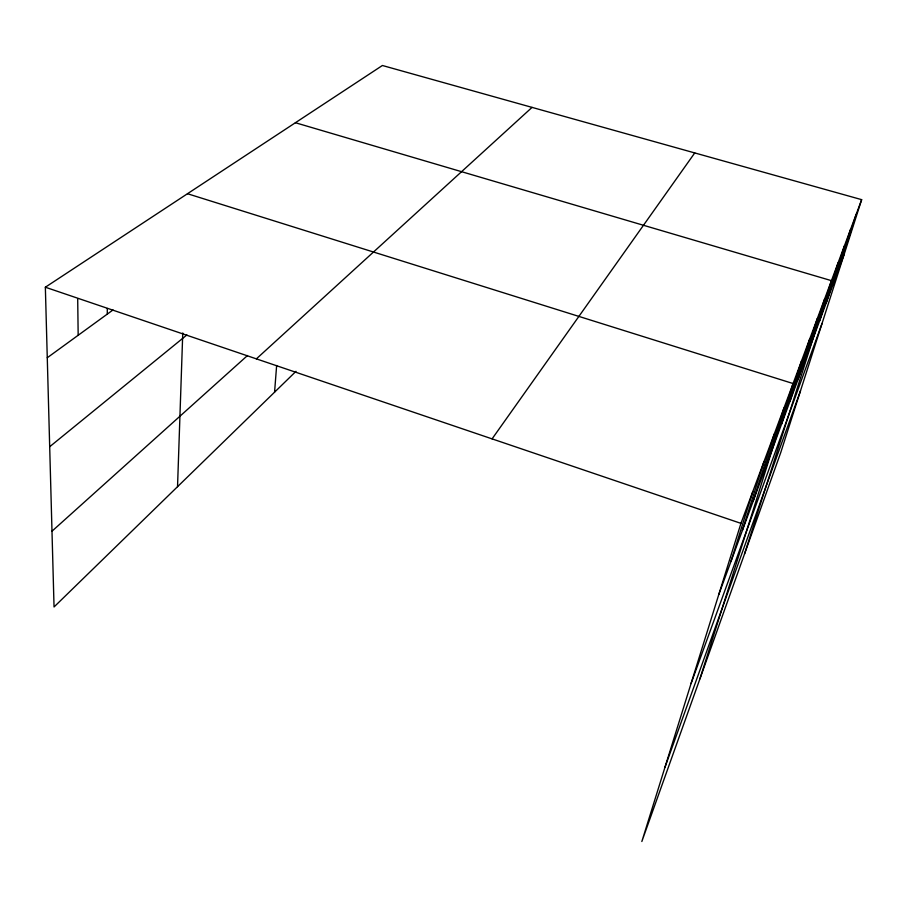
<?xml version="1.0" encoding="UTF-8"?>
<svg xmlns="http://www.w3.org/2000/svg" width="907" height="907" viewBox="0 0 907 907"><rect width="100%" height="100%" fill="white"/><g stroke="black" fill="none" stroke-linecap="round" stroke-linejoin="round"><path stroke-width="1.36" d="M107.287 314.105L107.287 308.471M177.534 486.685L182.76 332.96M274.572 392.175L276.635 365.51M861.65 199.653L740.951 523.362L641.839 841.503L780.768 452.48L861.65 199.653L382.403 65.497L45.35 287.224L54.046 606.953L295.977 371.337M730.985 561.399L752.821 491.526M742.402 530.402L763.898 461.822M753.116 501.356L774.249 434.045M763.161 474.066L783.965 408.003M699.921 678.867L793.081 383.548L187.488 193.724M781.539 424.193L801.663 360.544M789.963 401.336L809.747 338.855M797.922 379.727L817.388 318.368M805.473 359.251L824.61 299.004M744.511 554.007L831.447 280.66L295.399 122.728M819.622 320.851L838.125 262.735M826.266 302.813L844.462 245.752M832.581 285.66L850.483 229.607M838.601 269.334L856.197 214.267M665.001 767.175L800.496 390.804M691.055 683.538L822.071 323.368M718.775 594.538L844.338 253.767M492.082 438.875L694.751 152.932M256.375 358.866L532.046 107.389M51.994 531.196L247.509 355.51M49.692 446.732L186.876 334.955M47.266 357.743L113.012 309.945M45.35 287.224L740.951 523.362M77.696 298.641L78.172 335.273"/></g></svg>
